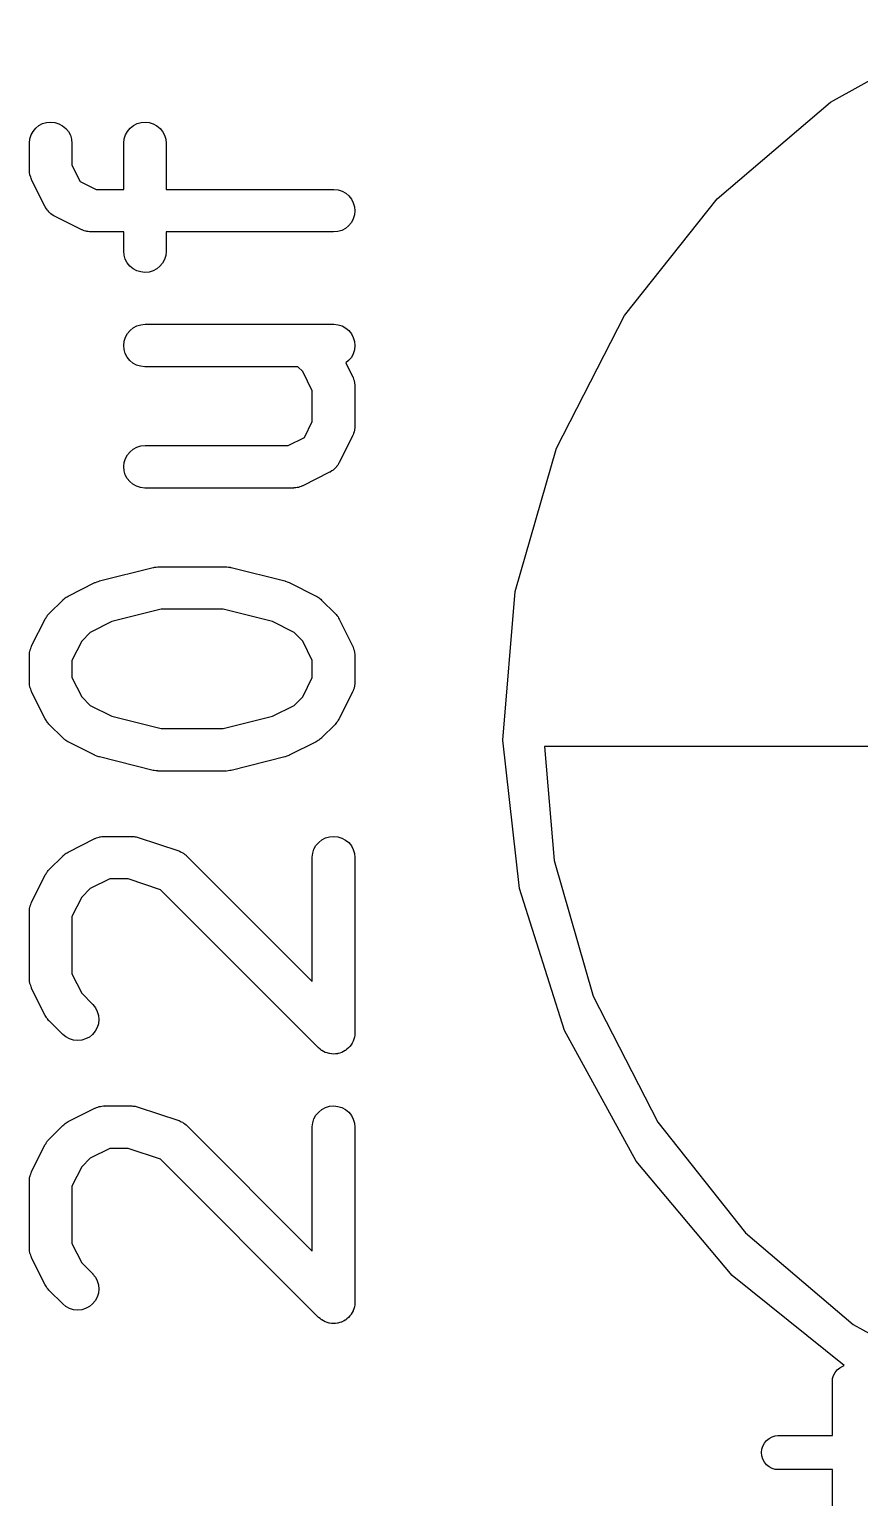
# Model space of a CAD drawing. Extents: x 84.8 to 173.4, y -140 to -47.1.
# Drawn here: x 138.38 to 141.31, y -79.95 to -74.76 of the extents above; entities that cross this region are included whole.
import ezdxf

# ---------------------------------------------------------------- set-up
doc = ezdxf.new("R2010")
doc.units = 0
doc.header["$MEASUREMENT"] = 0
doc.layers.add('BLACK', color=7, linetype='CONTINUOUS')

msp = doc.modelspace()

# ---------------------------------------------------------------- linework, layer by layer
at = {"layer": 'BLACK', "linetype": 'CONTINUOUS'}
for p, q in [((141.207, -75.0149), (141.667, -74.7578)), ((140.806, -75.3564), (141.207, -75.0149)), ((138.381, -75.131), (138.388, -75.1182)), ((138.388, -75.1182), (138.398, -75.107)), ((138.398, -75.107), (138.409, -75.0978)), ((138.409, -75.0978), (138.422, -75.091)), ((138.422, -75.091), (138.436, -75.0869)), ((138.436, -75.0869), (138.451, -75.0856)), ((138.451, -75.0856), (138.465, -75.0871)), ((138.465, -75.0871), (138.479, -75.0914)), ((138.479, -75.0914), (138.492, -75.0984)), ((138.492, -75.0984), (138.504, -75.1077)), ((138.504, -75.1077), (138.513, -75.1191)), ((138.513, -75.1191), (138.52, -75.132)), ((138.715, -75.131), (138.722, -75.1182)), ((138.722, -75.1182), (138.731, -75.107)), ((138.731, -75.107), (138.743, -75.0978)), ((138.743, -75.0978), (138.756, -75.091)), ((138.756, -75.091), (138.77, -75.0869)), ((138.77, -75.0869), (138.784, -75.0856)), ((138.784, -75.0856), (138.799, -75.0871)), ((138.799, -75.0871), (138.813, -75.0914)), ((138.813, -75.0914), (138.826, -75.0984)), ((138.826, -75.0984), (138.837, -75.1077)), ((138.837, -75.1077), (138.846, -75.1191)), ((138.846, -75.1191), (138.853, -75.132)), ((138.375, -75.1595), (138.377, -75.145)), ((138.375, -75.1606), (138.375, -75.1595)), ((138.375, -75.2558), (138.375, -75.1606)), ((138.377, -75.145), (138.381, -75.131)), ((138.52, -75.132), (138.524, -75.146)), ((138.524, -75.146), (138.525, -75.1606)), ((138.525, -75.1606), (138.525, -75.2381)), ((138.709, -75.1595), (138.71, -75.145)), ((138.709, -75.1606), (138.709, -75.1595)), ((138.709, -75.3237), (138.709, -75.1606)), ((138.71, -75.145), (138.715, -75.131)), ((138.853, -75.132), (138.857, -75.146)), ((138.857, -75.146), (138.859, -75.1606)), ((138.859, -75.1606), (138.859, -75.3237)), ((138.376, -75.258), (138.375, -75.2558)), ((138.376, -75.2602), (138.376, -75.258)), ((138.376, -75.2653), (138.376, -75.2602)), ((138.377, -75.2704), (138.376, -75.2653)), ((138.377, -75.2725), (138.377, -75.2704)), ((138.378, -75.2747), (138.377, -75.2725)), ((138.38, -75.2795), (138.378, -75.2747)), ((138.525, -75.2381), (138.554, -75.2951)), ((138.381, -75.2844), (138.38, -75.2795)), ((138.382, -75.2863), (138.381, -75.2844)), ((138.383, -75.2884), (138.382, -75.2863)), ((138.383, -75.2894), (138.383, -75.2884)), ((138.431, -75.3846), (138.383, -75.2894)), ((138.554, -75.2951), (138.611, -75.3237)), ((138.611, -75.3237), (138.709, -75.3237)), ((138.859, -75.3237), (139.45, -75.3237)), ((139.45, -75.3237), (139.451, -75.3237)), ((139.451, -75.3237), (139.466, -75.3253)), ((139.466, -75.3253), (139.48, -75.3297)), ((139.48, -75.3297), (139.493, -75.3368)), ((139.493, -75.3368), (139.504, -75.3462)), ((139.504, -75.3462), (139.513, -75.3576)), ((139.513, -75.3576), (139.52, -75.3706)), ((139.52, -75.3706), (139.524, -75.3846)), ((140.478, -75.7694), (140.806, -75.3564)), ((138.432, -75.386), (138.431, -75.3846)), ((138.432, -75.3874), (138.432, -75.386)), ((138.436, -75.3921), (138.432, -75.3874)), ((138.439, -75.397), (138.436, -75.3921)), ((138.44, -75.3982), (138.439, -75.397)), ((138.441, -75.3995), (138.44, -75.3982)), ((138.445, -75.4035), (138.441, -75.3995)), ((138.449, -75.4076), (138.445, -75.4035)), ((138.45, -75.4086), (138.449, -75.4076)), ((138.451, -75.4097), (138.45, -75.4086)), ((138.456, -75.4128), (138.451, -75.4097)), ((138.461, -75.4161), (138.456, -75.4128)), ((138.462, -75.4168), (138.461, -75.4161)), ((138.464, -75.4177), (138.462, -75.4168)), ((138.464, -75.4181), (138.464, -75.4177)), ((138.56, -75.4657), (138.464, -75.4181)), ((139.52, -75.4277), (139.513, -75.4406)), ((139.524, -75.4137), (139.52, -75.4277)), ((139.524, -75.3846), (139.525, -75.3992)), ((139.525, -75.3992), (139.524, -75.4137)), ((138.562, -75.4665), (138.56, -75.4657)), ((138.564, -75.4676), (138.562, -75.4665)), ((138.569, -75.4691), (138.564, -75.4676)), ((138.573, -75.471), (138.569, -75.4691)), ((138.576, -75.4714), (138.573, -75.471)), ((138.578, -75.472), (138.576, -75.4714)), ((138.583, -75.4726), (138.578, -75.472)), ((138.588, -75.4735), (138.583, -75.4726)), ((138.59, -75.4734), (138.588, -75.4735)), ((138.592, -75.4737), (138.59, -75.4734)), ((138.593, -75.4737), (138.592, -75.4737)), ((138.709, -75.4737), (138.593, -75.4737)), ((138.709, -75.5415), (138.709, -75.4737)), ((139.45, -75.4737), (138.859, -75.4737)), ((138.859, -75.4737), (138.859, -75.5415)), ((139.465, -75.4722), (139.45, -75.4737)), ((139.479, -75.468), (139.465, -75.4722)), ((139.492, -75.4611), (139.479, -75.468)), ((139.503, -75.4519), (139.492, -75.4611)), ((139.513, -75.4406), (139.503, -75.4519)), ((138.71, -75.5561), (138.709, -75.5415)), ((138.714, -75.5701), (138.71, -75.5561)), ((138.721, -75.583), (138.714, -75.5701)), ((138.73, -75.5944), (138.721, -75.583)), ((138.846, -75.5839), (138.836, -75.5951)), ((138.853, -75.5711), (138.846, -75.5839)), ((138.857, -75.5571), (138.853, -75.5711)), ((138.859, -75.5426), (138.857, -75.5571)), ((138.859, -75.5415), (138.859, -75.5426)), ((138.742, -75.6037), (138.73, -75.5944)), ((138.755, -75.6107), (138.742, -75.6037)), ((138.769, -75.615), (138.755, -75.6107)), ((138.783, -75.6165), (138.769, -75.615)), ((138.798, -75.6152), (138.783, -75.6165)), ((138.812, -75.6111), (138.798, -75.6152)), ((138.825, -75.6043), (138.812, -75.6111)), ((138.836, -75.5951), (138.825, -75.6043)), ((140.238, -76.2381), (140.478, -75.7694)), ((138.71, -75.8598), (138.715, -75.8458)), ((138.715, -75.8458), (138.722, -75.8329)), ((138.722, -75.8329), (138.731, -75.8216)), ((138.731, -75.8216), (138.742, -75.8124)), ((138.742, -75.8124), (138.755, -75.8055)), ((138.755, -75.8055), (138.769, -75.8013)), ((138.769, -75.8013), (138.784, -75.7999)), ((138.784, -75.7999), (139.45, -75.7999)), ((139.45, -75.7999), (139.451, -75.7999)), ((139.451, -75.7999), (139.466, -75.8015)), ((139.466, -75.8015), (139.48, -75.8059)), ((139.48, -75.8059), (139.493, -75.813)), ((139.493, -75.813), (139.504, -75.8224)), ((139.504, -75.8224), (139.513, -75.8338)), ((139.513, -75.8338), (139.52, -75.8468)), ((139.52, -75.8468), (139.524, -75.8608)), ((138.709, -75.8743), (138.71, -75.8598)), ((138.71, -75.8889), (138.709, -75.8743)), ((138.714, -75.903), (138.71, -75.8889)), ((139.524, -75.8899), (139.52, -75.9039)), ((139.524, -75.8608), (139.525, -75.8754)), ((139.525, -75.8754), (139.524, -75.8899)), ((138.721, -75.9159), (138.714, -75.903)), ((138.73, -75.9273), (138.721, -75.9159)), ((138.741, -75.9367), (138.73, -75.9273)), ((138.754, -75.9438), (138.741, -75.9367)), ((138.768, -75.9482), (138.754, -75.9438)), ((138.783, -75.9498), (138.768, -75.9482)), ((138.784, -75.9499), (138.783, -75.9498)), ((139.324, -75.9499), (138.784, -75.9499)), ((139.341, -75.9669), (139.324, -75.9499)), ((139.503, -75.9281), (139.493, -75.9361)), ((139.493, -75.9361), (139.517, -75.9842)), ((139.513, -75.9168), (139.503, -75.9281)), ((139.52, -75.9039), (139.513, -75.9168)), ((139.375, -76.0354), (139.341, -75.9669)), ((139.517, -75.9842), (139.518, -75.9851)), ((139.518, -75.9851), (139.519, -75.9872)), ((139.519, -75.9872), (139.52, -75.9891)), ((139.52, -75.9891), (139.521, -75.994)), ((139.521, -75.994), (139.523, -75.9989)), ((139.523, -75.9989), (139.523, -76.001)), ((139.523, -76.001), (139.524, -76.0031)), ((139.524, -76.0031), (139.524, -76.0083)), ((139.375, -76.1429), (139.375, -76.0354)), ((139.524, -76.0083), (139.525, -76.0133)), ((139.525, -76.0133), (139.525, -76.0155)), ((139.525, -76.0155), (139.525, -76.0177)), ((139.525, -76.0177), (139.525, -76.1606)), ((139.347, -76.1999), (139.375, -76.1429)), ((139.29, -76.2284), (139.347, -76.1999)), ((139.517, -76.1941), (139.47, -76.2893)), ((139.518, -76.1921), (139.517, -76.1941)), ((139.519, -76.1901), (139.518, -76.1921)), ((139.521, -76.1852), (139.519, -76.1901)), ((139.523, -76.1804), (139.521, -76.1852)), ((139.524, -76.1762), (139.523, -76.1783)), ((139.523, -76.1783), (139.523, -76.1804)), ((139.525, -76.166), (139.524, -76.1711)), ((139.524, -76.1711), (139.524, -76.1762)), ((139.525, -76.1606), (139.525, -76.1616)), ((139.525, -76.1616), (139.525, -76.1638)), ((139.525, -76.1638), (139.525, -76.166)), ((138.715, -76.2744), (138.722, -76.2615)), ((138.722, -76.2615), (138.731, -76.2502)), ((138.731, -76.2502), (138.742, -76.241)), ((138.742, -76.241), (138.755, -76.2341)), ((138.755, -76.2341), (138.769, -76.2299)), ((138.769, -76.2299), (138.784, -76.2284)), ((138.784, -76.2284), (139.29, -76.2284)), ((140.092, -76.7446), (140.238, -76.2381)), ((138.709, -76.3029), (138.71, -76.2883)), ((138.71, -76.3175), (138.709, -76.3029)), ((138.71, -76.2883), (138.715, -76.2744)), ((139.449, -76.3151), (139.444, -76.3181)), ((139.45, -76.314), (139.449, -76.3151)), ((139.451, -76.3131), (139.45, -76.314)), ((139.455, -76.309), (139.451, -76.3131)), ((139.459, -76.305), (139.455, -76.309)), ((139.46, -76.3037), (139.459, -76.305)), ((139.461, -76.3026), (139.46, -76.3037)), ((139.465, -76.2978), (139.461, -76.3026)), ((139.468, -76.2931), (139.465, -76.2978)), ((139.469, -76.2903), (139.468, -76.2916)), ((139.468, -76.2916), (139.468, -76.2931)), ((139.47, -76.2893), (139.469, -76.2903)), ((138.714, -76.3315), (138.71, -76.3175)), ((138.721, -76.3445), (138.714, -76.3315)), ((138.73, -76.3559), (138.721, -76.3445)), ((138.741, -76.3653), (138.73, -76.3559)), ((138.754, -76.3724), (138.741, -76.3653)), ((139.436, -76.3229), (139.341, -76.3705)), ((139.438, -76.322), (139.436, -76.3229)), ((139.439, -76.3214), (139.438, -76.322)), ((139.444, -76.3181), (139.439, -76.3214)), ((138.768, -76.3768), (138.754, -76.3724)), ((138.783, -76.3784), (138.768, -76.3768)), ((138.784, -76.3784), (138.783, -76.3784)), ((139.308, -76.3784), (138.784, -76.3784)), ((139.31, -76.3782), (139.308, -76.3784)), ((139.312, -76.3783), (139.31, -76.3782)), ((139.317, -76.3775), (139.312, -76.3783)), ((139.322, -76.377), (139.317, -76.3775)), ((139.324, -76.3764), (139.322, -76.377)), ((139.326, -76.376), (139.324, -76.3764)), ((139.331, -76.3743), (139.326, -76.376)), ((139.336, -76.3728), (139.331, -76.3743)), ((139.338, -76.3717), (139.336, -76.3728)), ((139.34, -76.371), (139.338, -76.3717)), ((139.341, -76.3705), (139.34, -76.371)), ((138.623, -76.7069), (138.813, -76.6592)), ((138.813, -76.6592), (138.814, -76.659)), ((138.814, -76.659), (138.815, -76.6588)), ((138.815, -76.6588), (138.817, -76.6584)), ((138.817, -76.6584), (138.823, -76.6578)), ((138.823, -76.6578), (138.829, -76.657)), ((138.829, -76.657), (138.83, -76.6571)), ((138.83, -76.6571), (138.831, -76.657)), ((138.831, -76.657), (139.069, -76.657)), ((139.069, -76.657), (139.07, -76.657)), ((139.07, -76.657), (139.072, -76.6572)), ((139.072, -76.6572), (139.073, -76.6571)), ((139.073, -76.6571), (139.079, -76.658)), ((139.079, -76.658), (139.085, -76.6586)), ((139.085, -76.6586), (139.086, -76.659)), ((139.086, -76.659), (139.088, -76.6592)), ((139.088, -76.6592), (139.278, -76.7069)), ((138.512, -76.7602), (138.607, -76.7125)), ((138.607, -76.7125), (138.608, -76.7121)), ((138.608, -76.7121), (138.609, -76.712)), ((138.609, -76.7118), (138.615, -76.7094)), ((138.609, -76.712), (138.609, -76.7118)), ((138.615, -76.7094), (138.622, -76.707)), ((138.622, -76.707), (138.623, -76.7069)), ((138.622, -76.707), (138.622, -76.707)), ((139.278, -76.7069), (139.279, -76.7071)), ((139.279, -76.7071), (139.279, -76.7072)), ((139.279, -76.7072), (139.28, -76.7073)), ((139.28, -76.7073), (139.286, -76.7098)), ((139.286, -76.7098), (139.293, -76.7122)), ((139.293, -76.7122), (139.293, -76.7124)), ((139.293, -76.7124), (139.293, -76.7125)), ((139.293, -76.7125), (139.389, -76.7602)), ((138.445, -76.8218), (138.493, -76.7742)), ((138.493, -76.7735), (138.497, -76.7708)), ((138.493, -76.7742), (138.493, -76.7735)), ((138.497, -76.7708), (138.5, -76.7679)), ((138.5, -76.7679), (138.502, -76.7663)), ((138.502, -76.7663), (138.505, -76.7643)), ((138.505, -76.7643), (138.509, -76.7624)), ((138.509, -76.7624), (138.512, -76.7602)), ((139.389, -76.7602), (139.39, -76.7606)), ((139.39, -76.7606), (139.393, -76.7629)), ((139.393, -76.7629), (139.397, -76.7649)), ((139.397, -76.7649), (139.399, -76.7669)), ((139.399, -76.7669), (139.402, -76.7686)), ((139.402, -76.7686), (139.405, -76.7715)), ((139.405, -76.7715), (139.408, -76.7742)), ((139.408, -76.7742), (139.456, -76.8218)), ((140.048, -77.2697), (140.092, -76.7446)), ((138.434, -76.8368), (138.436, -76.8331)), ((138.436, -76.8331), (138.438, -76.8307)), ((138.438, -76.8307), (138.439, -76.8281)), ((138.439, -76.8281), (138.442, -76.8251)), ((138.442, -76.8251), (138.445, -76.8218)), ((138.841, -76.807), (138.667, -76.8504)), ((139.06, -76.807), (138.841, -76.807)), ((139.234, -76.8504), (139.06, -76.807)), ((139.456, -76.8218), (139.457, -76.8226)), ((139.457, -76.8226), (139.459, -76.8259)), ((139.459, -76.8259), (139.462, -76.8289)), ((139.462, -76.8289), (139.464, -76.8316)), ((139.464, -76.8316), (139.466, -76.834)), ((139.466, -76.834), (139.468, -76.8377)), ((138.383, -76.9366), (138.431, -76.8413)), ((138.431, -76.8404), (138.434, -76.8368)), ((138.431, -76.8413), (138.431, -76.8404)), ((138.667, -76.8504), (138.59, -76.8889)), ((139.311, -76.8889), (139.234, -76.8504)), ((139.468, -76.8377), (139.47, -76.8413)), ((139.47, -76.8413), (139.517, -76.9366)), ((138.383, -76.9386), (138.383, -76.9366)), ((138.56, -76.9193), (138.525, -76.9878)), ((138.59, -76.8889), (138.56, -76.9193)), ((139.341, -76.9193), (139.311, -76.8889)), ((139.375, -76.9878), (139.341, -76.9193)), ((139.517, -76.9366), (139.518, -76.9375)), ((139.518, -76.9375), (139.519, -76.9396)), ((138.375, -76.969), (138.376, -76.9669)), ((138.375, -76.9701), (138.375, -76.969)), ((138.375, -77.0653), (138.375, -76.9701)), ((138.376, -76.9596), (138.377, -76.9545)), ((138.376, -76.9646), (138.376, -76.9596)), ((138.376, -76.9669), (138.376, -76.9646)), ((138.377, -76.9545), (138.378, -76.9524)), ((138.378, -76.9502), (138.38, -76.9454)), ((138.378, -76.9524), (138.378, -76.9502)), ((138.38, -76.9454), (138.381, -76.9405)), ((138.381, -76.9405), (138.383, -76.9386)), ((138.525, -76.9878), (138.525, -77.0476)), ((139.375, -77.0476), (139.375, -76.9878)), ((139.519, -76.9396), (139.52, -76.9415)), ((139.52, -76.9415), (139.521, -76.9464)), ((139.521, -76.9464), (139.523, -76.9512)), ((139.523, -76.9512), (139.523, -76.9534)), ((139.523, -76.9534), (139.524, -76.9555)), ((139.524, -76.9555), (139.524, -76.9606)), ((139.524, -76.9606), (139.525, -76.9657)), ((139.525, -76.9657), (139.525, -76.9679)), ((139.525, -76.9679), (139.525, -76.9701)), ((139.525, -76.9701), (139.525, -77.0653)), ((138.376, -77.0675), (138.375, -77.0653)), ((138.376, -77.0697), (138.376, -77.0675)), ((138.376, -77.0748), (138.376, -77.0697)), ((138.377, -77.0799), (138.376, -77.0748)), ((138.377, -77.082), (138.377, -77.0799)), ((138.378, -77.0842), (138.377, -77.082)), ((138.38, -77.089), (138.378, -77.0842)), ((138.381, -77.0939), (138.38, -77.089)), ((138.525, -77.0476), (138.56, -77.1161)), ((139.341, -77.1161), (139.375, -77.0476)), ((139.521, -77.09), (139.519, -77.0949)), ((139.523, -77.0852), (139.521, -77.09)), ((139.524, -77.0809), (139.523, -77.083)), ((139.523, -77.083), (139.523, -77.0852)), ((139.525, -77.0708), (139.524, -77.0758)), ((139.524, -77.0758), (139.524, -77.0809)), ((139.525, -77.0653), (139.525, -77.0664)), ((139.525, -77.0664), (139.525, -77.0686)), ((139.525, -77.0686), (139.525, -77.0708)), ((138.382, -77.0959), (138.381, -77.0939)), ((138.383, -77.0979), (138.382, -77.0959)), ((138.383, -77.0989), (138.383, -77.0979)), ((138.431, -77.1941), (138.383, -77.0989)), ((138.56, -77.1161), (138.59, -77.1466)), ((139.311, -77.1466), (139.341, -77.1161)), ((139.517, -77.0989), (139.47, -77.1941)), ((139.518, -77.0968), (139.517, -77.0989)), ((139.519, -77.0949), (139.518, -77.0968)), ((138.433, -77.1977), (138.431, -77.1941)), ((138.59, -77.1466), (138.667, -77.185)), ((138.667, -77.185), (138.841, -77.2284)), ((139.06, -77.2284), (139.234, -77.185)), ((139.234, -77.185), (139.311, -77.1466)), ((139.469, -77.195), (139.467, -77.1986)), ((139.47, -77.1941), (139.469, -77.195)), ((138.435, -77.2014), (138.433, -77.1977)), ((138.437, -77.2039), (138.435, -77.2014)), ((138.439, -77.2065), (138.437, -77.2039)), ((138.442, -77.2096), (138.439, -77.2065)), ((138.444, -77.2129), (138.442, -77.2096)), ((138.445, -77.2136), (138.444, -77.2129)), ((138.493, -77.2612), (138.445, -77.2136)), ((138.841, -77.2284), (139.06, -77.2284)), ((139.456, -77.2136), (139.408, -77.2612)), ((139.458, -77.2103), (139.456, -77.2136)), ((139.461, -77.2073), (139.458, -77.2103)), ((139.463, -77.2047), (139.461, -77.2073)), ((139.465, -77.2023), (139.463, -77.2047)), ((139.467, -77.1986), (139.465, -77.2023)), ((138.496, -77.2639), (138.493, -77.2612)), ((138.499, -77.2668), (138.496, -77.2639)), ((138.501, -77.2685), (138.499, -77.2668)), ((138.504, -77.2705), (138.501, -77.2685)), ((138.508, -77.2725), (138.504, -77.2705)), ((138.511, -77.2748), (138.508, -77.2725)), ((138.512, -77.2753), (138.511, -77.2748)), ((138.607, -77.3229), (138.512, -77.2753)), ((139.389, -77.2753), (139.293, -77.3229)), ((139.392, -77.273), (139.389, -77.2753)), ((139.396, -77.2711), (139.392, -77.273)), ((139.398, -77.2691), (139.396, -77.2711)), ((139.401, -77.2675), (139.398, -77.2691)), ((139.404, -77.2646), (139.401, -77.2675)), ((139.407, -77.262), (139.404, -77.2646)), ((139.408, -77.2612), (139.407, -77.262)), ((140.107, -77.7934), (140.048, -77.2697)), ((141.711, -77.292), (140.196, -77.292)), ((140.196, -77.292), (140.23, -77.6941)), ((138.608, -77.323), (138.607, -77.3229)), ((138.608, -77.3232), (138.608, -77.323)), ((138.614, -77.3256), (138.608, -77.3232)), ((138.621, -77.3281), (138.614, -77.3256)), ((138.621, -77.3282), (138.621, -77.3281)), ((138.622, -77.3283), (138.621, -77.3282)), ((138.623, -77.3286), (138.622, -77.3283)), ((138.813, -77.3762), (138.623, -77.3286)), ((139.278, -77.3286), (139.088, -77.3762)), ((139.279, -77.3284), (139.278, -77.3285)), ((139.278, -77.3285), (139.278, -77.3286)), ((139.285, -77.326), (139.279, -77.3284)), ((139.292, -77.3237), (139.285, -77.326)), ((139.293, -77.3234), (139.292, -77.3235)), ((139.292, -77.3235), (139.292, -77.3237)), ((139.293, -77.3229), (139.293, -77.3234)), ((138.814, -77.3764), (138.813, -77.3762)), ((138.816, -77.3768), (138.814, -77.3764)), ((138.822, -77.3775), (138.816, -77.3768)), ((138.828, -77.3783), (138.822, -77.3775)), ((138.829, -77.3783), (138.828, -77.3783)), ((138.83, -77.3784), (138.829, -77.3783)), ((138.831, -77.3784), (138.83, -77.3784)), ((139.069, -77.3784), (138.831, -77.3784)), ((139.071, -77.3783), (139.069, -77.3784)), ((139.072, -77.3784), (139.071, -77.3783)), ((139.078, -77.3776), (139.072, -77.3784)), ((139.084, -77.377), (139.078, -77.3776)), ((139.085, -77.3766), (139.084, -77.377)), ((139.087, -77.3764), (139.085, -77.3766)), ((139.088, -77.3762), (139.087, -77.3764)), ((138.617, -77.6136), (138.622, -77.6118)), ((138.622, -77.6118), (138.624, -77.6114)), ((138.624, -77.6114), (138.626, -77.6108)), ((138.626, -77.6108), (138.631, -77.6103)), ((138.631, -77.6103), (138.636, -77.6095)), ((138.636, -77.6095), (138.639, -77.6096)), ((138.639, -77.6096), (138.641, -77.6094)), ((138.641, -77.6094), (138.736, -77.6094)), ((138.736, -77.6094), (138.737, -77.6094)), ((138.737, -77.6094), (138.741, -77.6099)), ((138.741, -77.6099), (138.746, -77.61)), ((138.746, -77.61), (138.749, -77.6107)), ((138.749, -77.6107), (138.752, -77.611)), ((138.752, -77.611), (138.756, -77.6123)), ((138.756, -77.6123), (138.76, -77.6132)), ((139.422, -77.6148), (139.436, -77.6107)), ((139.436, -77.6107), (139.451, -77.6094)), ((139.451, -77.6094), (139.465, -77.6109)), ((139.465, -77.6109), (139.479, -77.6152)), ((138.512, -77.6649), (138.607, -77.6173)), ((138.607, -77.6173), (138.608, -77.6168)), ((138.608, -77.6168), (138.61, -77.6161)), ((138.61, -77.6161), (138.612, -77.615)), ((138.612, -77.615), (138.617, -77.6136)), ((138.76, -77.6132), (138.903, -77.6608)), ((138.903, -77.6608), (138.904, -77.6612)), ((138.904, -77.6612), (138.906, -77.6621)), ((138.906, -77.6621), (138.908, -77.6628)), ((138.908, -77.6628), (138.912, -77.6652)), ((139.377, -77.6688), (139.381, -77.6548)), ((139.381, -77.6548), (139.388, -77.642)), ((139.388, -77.642), (139.398, -77.6308)), ((139.398, -77.6308), (139.409, -77.6216)), ((139.409, -77.6216), (139.422, -77.6148)), ((139.479, -77.6152), (139.492, -77.6222)), ((139.492, -77.6222), (139.504, -77.6315)), ((139.504, -77.6315), (139.513, -77.6429)), ((139.513, -77.6429), (139.52, -77.6558)), ((139.52, -77.6558), (139.524, -77.6698)), ((138.445, -77.7266), (138.493, -77.679)), ((138.493, -77.6782), (138.497, -77.6756)), ((138.493, -77.679), (138.493, -77.6782)), ((138.497, -77.6756), (138.5, -77.6727)), ((138.5, -77.6727), (138.502, -77.671)), ((138.502, -77.671), (138.505, -77.6691)), ((138.505, -77.6691), (138.509, -77.6672)), ((138.509, -77.6672), (138.512, -77.6649)), ((138.912, -77.6652), (138.917, -77.6673)), ((138.917, -77.6673), (138.919, -77.6686)), ((138.919, -77.6686), (138.921, -77.6697)), ((138.921, -77.6697), (138.925, -77.6729)), ((138.925, -77.6729), (138.929, -77.6759)), ((138.929, -77.6759), (138.93, -77.6776)), ((138.93, -77.6776), (138.932, -77.679)), ((138.932, -77.679), (139.375, -78.1224)), ((139.375, -77.6833), (139.377, -77.6688)), ((139.375, -77.6844), (139.375, -77.6833)), ((139.375, -78.1224), (139.375, -77.6844)), ((139.524, -77.6698), (139.525, -77.6844)), ((139.525, -77.6844), (139.525, -78.3034)), ((140.23, -77.6941), (140.368, -78.1744)), ((138.383, -77.8413), (138.431, -77.7461)), ((138.431, -77.7451), (138.434, -77.7416)), ((138.431, -77.7461), (138.431, -77.7451)), ((138.434, -77.7416), (138.436, -77.7379)), ((138.436, -77.7379), (138.438, -77.7355)), ((138.438, -77.7355), (138.439, -77.7329)), ((138.439, -77.7329), (138.442, -77.7298)), ((138.442, -77.7298), (138.445, -77.7266)), ((138.659, -77.7594), (138.59, -77.7936)), ((138.724, -77.7594), (138.659, -77.7594)), ((138.838, -77.7976), (138.724, -77.7594)), ((138.59, -77.7936), (138.56, -77.824)), ((139.397, -78.3565), (138.838, -77.7976)), ((140.266, -78.2956), (140.107, -77.7934)), ((138.375, -77.8738), (138.376, -77.8716)), ((138.376, -77.8644), (138.377, -77.8593)), ((138.376, -77.8694), (138.376, -77.8644)), ((138.376, -77.8716), (138.376, -77.8694)), ((138.377, -77.8593), (138.378, -77.8572)), ((138.378, -77.855), (138.38, -77.8502)), ((138.378, -77.8572), (138.378, -77.855)), ((138.38, -77.8502), (138.381, -77.8453)), ((138.381, -77.8453), (138.383, -77.8434)), ((138.383, -77.8434), (138.383, -77.8413)), ((138.56, -77.824), (138.525, -77.8926)), ((138.375, -77.8749), (138.375, -77.8738)), ((138.375, -78.113), (138.375, -77.8749)), ((138.525, -77.8926), (138.525, -78.0952)), ((138.376, -78.1151), (138.375, -78.113)), ((138.376, -78.1174), (138.376, -78.1151)), ((138.376, -78.1224), (138.376, -78.1174)), ((138.377, -78.1275), (138.376, -78.1224)), ((138.377, -78.1296), (138.377, -78.1275)), ((138.378, -78.1318), (138.377, -78.1296)), ((138.525, -78.0952), (138.56, -78.1638)), ((138.38, -78.1366), (138.378, -78.1318)), ((138.381, -78.1415), (138.38, -78.1366)), ((138.382, -78.1435), (138.381, -78.1415)), ((138.383, -78.1456), (138.382, -78.1435)), ((138.383, -78.1465), (138.383, -78.1456)), ((138.431, -78.2417), (138.383, -78.1465)), ((138.56, -78.1638), (138.599, -78.2028)), ((140.368, -78.1744), (140.596, -78.6188)), ((138.599, -78.2028), (138.599, -78.2035)), ((138.599, -78.2035), (138.609, -78.215)), ((138.609, -78.215), (138.615, -78.228)), ((138.615, -78.228), (138.619, -78.242)), ((138.433, -78.2453), (138.431, -78.2417)), ((138.435, -78.249), (138.433, -78.2453)), ((138.437, -78.2515), (138.435, -78.249)), ((138.439, -78.2541), (138.437, -78.2515)), ((138.442, -78.2572), (138.439, -78.2541)), ((138.444, -78.2605), (138.442, -78.2572)), ((138.445, -78.2612), (138.444, -78.2605)), ((138.493, -78.3088), (138.445, -78.2612)), ((138.615, -78.2851), (138.608, -78.298)), ((138.619, -78.2711), (138.615, -78.2851)), ((138.619, -78.242), (138.621, -78.2566)), ((138.621, -78.2566), (138.619, -78.2711)), ((138.504, -78.3181), (138.493, -78.3088)), ((138.517, -78.325), (138.504, -78.3181)), ((138.531, -78.3293), (138.517, -78.325)), ((138.545, -78.3308), (138.531, -78.3293)), ((138.56, -78.3294), (138.545, -78.3308)), ((138.574, -78.3252), (138.56, -78.3294)), ((138.587, -78.3184), (138.574, -78.3252)), ((138.598, -78.3092), (138.587, -78.3184)), ((138.608, -78.298), (138.598, -78.3092)), ((139.519, -78.333), (139.516, -78.3394)), ((139.522, -78.326), (139.519, -78.3327)), ((139.519, -78.3327), (139.519, -78.3328)), ((139.519, -78.3328), (139.519, -78.333)), ((139.524, -78.319), (139.522, -78.326)), ((139.525, -78.3118), (139.524, -78.3188)), ((139.524, -78.3188), (139.524, -78.3189)), ((139.524, -78.3189), (139.524, -78.319)), ((139.525, -78.3034), (139.525, -78.3042)), ((139.525, -78.3042), (139.525, -78.3042)), ((139.525, -78.3042), (139.525, -78.3042)), ((139.525, -78.3042), (139.525, -78.3045)), ((139.525, -78.3045), (139.525, -78.3118)), ((140.52, -78.7574), (140.266, -78.2956)), ((139.403, -78.361), (139.397, -78.3565)), ((139.408, -78.3656), (139.403, -78.361)), ((139.409, -78.3657), (139.408, -78.3656)), ((139.409, -78.3658), (139.409, -78.3657)), ((139.415, -78.3691), (139.409, -78.3658)), ((139.421, -78.3726), (139.415, -78.3691)), ((139.422, -78.3727), (139.421, -78.3726)), ((139.421, -78.3726), (139.421, -78.3726)), ((139.428, -78.3747), (139.422, -78.3727)), ((139.435, -78.3769), (139.428, -78.3747)), ((139.436, -78.3769), (139.435, -78.3769)), ((139.435, -78.3769), (139.435, -78.3769)), ((139.443, -78.3777), (139.436, -78.3769)), ((139.45, -78.3784), (139.443, -78.3777)), ((139.457, -78.3777), (139.45, -78.3784)), ((139.45, -78.3784), (139.45, -78.3784)), ((139.45, -78.3784), (139.45, -78.3784)), ((139.464, -78.3771), (139.457, -78.3777)), ((139.465, -78.3771), (139.464, -78.3771)), ((139.472, -78.375), (139.465, -78.377)), ((139.465, -78.377), (139.465, -78.3771)), ((139.478, -78.373), (139.472, -78.375)), ((139.479, -78.3729), (139.478, -78.373)), ((139.485, -78.3695), (139.479, -78.3729)), ((139.479, -78.3729), (139.479, -78.3729)), ((139.491, -78.3662), (139.485, -78.3695)), ((139.492, -78.3661), (139.491, -78.3662)), ((139.497, -78.3615), (139.492, -78.366)), ((139.492, -78.366), (139.492, -78.3661)), ((139.503, -78.357), (139.497, -78.3615)), ((139.508, -78.3514), (139.503, -78.3568)), ((139.503, -78.3568), (139.503, -78.3569)), ((139.503, -78.3569), (139.503, -78.357)), ((139.512, -78.3458), (139.508, -78.3514)), ((139.516, -78.3394), (139.512, -78.3456)), ((139.512, -78.3456), (139.512, -78.3457)), ((139.512, -78.3457), (139.512, -78.3458)), ((138.512, -78.6173), (138.607, -78.5697)), ((138.607, -78.5697), (138.608, -78.5692)), ((138.608, -78.5692), (138.61, -78.5685)), ((138.61, -78.5685), (138.612, -78.5674)), ((138.612, -78.5674), (138.617, -78.5659)), ((138.617, -78.5659), (138.622, -78.5642)), ((138.622, -78.5642), (138.624, -78.5638)), ((138.624, -78.5638), (138.626, -78.5632)), ((138.626, -78.5632), (138.631, -78.5627)), ((138.631, -78.5627), (138.636, -78.5619)), ((138.636, -78.5619), (138.639, -78.562)), ((138.639, -78.562), (138.641, -78.5618)), ((138.641, -78.5618), (138.736, -78.5618)), ((138.736, -78.5618), (138.737, -78.5618)), ((138.737, -78.5618), (138.741, -78.5622)), ((138.741, -78.5622), (138.746, -78.5624)), ((138.746, -78.5624), (138.749, -78.5631)), ((138.749, -78.5631), (138.752, -78.5634)), ((138.752, -78.5634), (138.756, -78.5647)), ((138.756, -78.5647), (138.76, -78.5656)), ((138.76, -78.5656), (138.903, -78.6132)), ((139.381, -78.6072), (139.388, -78.5944)), ((139.388, -78.5944), (139.398, -78.5832)), ((139.398, -78.5832), (139.409, -78.574)), ((139.409, -78.574), (139.422, -78.5672)), ((139.422, -78.5672), (139.436, -78.5631)), ((139.436, -78.5631), (139.451, -78.5618)), ((139.451, -78.5618), (139.465, -78.5633)), ((139.465, -78.5633), (139.479, -78.5676)), ((139.479, -78.5676), (139.492, -78.5746)), ((139.492, -78.5746), (139.504, -78.5839)), ((139.504, -78.5839), (139.513, -78.5953)), ((139.513, -78.5953), (139.52, -78.6082)), ((138.445, -78.679), (138.493, -78.6313)), ((138.493, -78.6306), (138.497, -78.628)), ((138.493, -78.6313), (138.493, -78.6306)), ((138.497, -78.628), (138.5, -78.6251)), ((138.5, -78.6251), (138.502, -78.6234)), ((138.502, -78.6234), (138.505, -78.6215)), ((138.505, -78.6215), (138.509, -78.6195)), ((138.509, -78.6195), (138.512, -78.6173)), ((138.903, -78.6132), (138.904, -78.6136)), ((138.904, -78.6136), (138.906, -78.6145)), ((138.906, -78.6145), (138.908, -78.6151)), ((138.908, -78.6151), (138.912, -78.6176)), ((138.912, -78.6176), (138.917, -78.6197)), ((138.917, -78.6197), (138.919, -78.621)), ((138.919, -78.621), (138.921, -78.6221)), ((138.921, -78.6221), (138.925, -78.6253)), ((138.925, -78.6253), (138.929, -78.6283)), ((138.929, -78.6283), (138.93, -78.6299)), ((138.93, -78.6299), (138.932, -78.6313)), ((138.932, -78.6313), (139.375, -79.0747)), ((139.375, -78.6357), (139.377, -78.6212)), ((139.375, -78.6368), (139.375, -78.6357)), ((139.375, -79.0747), (139.375, -78.6368)), ((139.377, -78.6212), (139.381, -78.6072)), ((139.52, -78.6082), (139.524, -78.6222)), ((139.524, -78.6222), (139.525, -78.6368)), ((139.525, -78.6368), (139.525, -79.2558)), ((140.596, -78.6188), (140.906, -79.0103)), ((138.383, -78.7937), (138.431, -78.6985)), ((138.431, -78.6975), (138.434, -78.694)), ((138.431, -78.6985), (138.431, -78.6975)), ((138.434, -78.694), (138.436, -78.6903)), ((138.436, -78.6903), (138.438, -78.6879)), ((138.438, -78.6879), (138.439, -78.6852)), ((138.439, -78.6852), (138.442, -78.6822)), ((138.442, -78.6822), (138.445, -78.679)), ((138.59, -78.746), (138.56, -78.7764)), ((138.659, -78.7118), (138.59, -78.746)), ((138.724, -78.7118), (138.659, -78.7118)), ((138.838, -78.7499), (138.724, -78.7118)), ((139.397, -79.3088), (138.838, -78.7499)), ((138.378, -78.8074), (138.38, -78.8026)), ((138.38, -78.8026), (138.381, -78.7977)), ((138.381, -78.7977), (138.383, -78.7958)), ((138.383, -78.7958), (138.383, -78.7937)), ((138.56, -78.7764), (138.525, -78.8449)), ((140.859, -79.1611), (140.52, -78.7574)), ((138.375, -78.8262), (138.376, -78.824)), ((138.375, -78.8272), (138.375, -78.8262)), ((138.375, -79.0653), (138.375, -78.8272)), ((138.376, -78.8167), (138.377, -78.8116)), ((138.376, -78.8218), (138.376, -78.8167)), ((138.376, -78.824), (138.376, -78.8218)), ((138.377, -78.8116), (138.378, -78.8095)), ((138.378, -78.8095), (138.378, -78.8074)), ((138.525, -78.8449), (138.525, -79.0476)), ((140.906, -79.0103), (141.287, -79.3341)), ((138.525, -79.0476), (138.56, -79.1161)), ((138.376, -79.0675), (138.375, -79.0653)), ((138.376, -79.0697), (138.376, -79.0675)), ((138.376, -79.0748), (138.376, -79.0697)), ((138.377, -79.0799), (138.376, -79.0748)), ((138.377, -79.082), (138.377, -79.0799)), ((138.378, -79.0842), (138.377, -79.082)), ((138.38, -79.089), (138.378, -79.0842)), ((138.381, -79.0939), (138.38, -79.089)), ((138.382, -79.0959), (138.381, -79.0939)), ((138.383, -79.0979), (138.382, -79.0959)), ((138.383, -79.0989), (138.383, -79.0979)), ((138.431, -79.1941), (138.383, -79.0989)), ((138.56, -79.1161), (138.599, -79.1552)), ((138.599, -79.1552), (138.599, -79.1559)), ((138.599, -79.1559), (138.609, -79.1673)), ((138.609, -79.1673), (138.615, -79.1803)), ((141.255, -79.4795), (140.859, -79.1611)), ((138.433, -79.1977), (138.431, -79.1941)), ((138.435, -79.2014), (138.433, -79.1977)), ((138.437, -79.2039), (138.435, -79.2014)), ((138.439, -79.2065), (138.437, -79.2039)), ((138.442, -79.2096), (138.439, -79.2065)), ((138.444, -79.2129), (138.442, -79.2096)), ((138.445, -79.2136), (138.444, -79.2129)), ((138.493, -79.2612), (138.445, -79.2136)), ((138.615, -79.1803), (138.619, -79.1944)), ((138.619, -79.1944), (138.621, -79.209)), ((138.621, -79.209), (138.619, -79.2235)), ((138.504, -79.2705), (138.493, -79.2612)), ((138.517, -79.2774), (138.504, -79.2705)), ((138.587, -79.2708), (138.574, -79.2776)), ((138.598, -79.2616), (138.587, -79.2708)), ((138.608, -79.2503), (138.598, -79.2616)), ((138.615, -79.2375), (138.608, -79.2503)), ((138.619, -79.2235), (138.615, -79.2375)), ((139.524, -79.2714), (139.522, -79.2782)), ((139.525, -79.264), (139.524, -79.2711)), ((139.524, -79.2711), (139.524, -79.2713)), ((139.524, -79.2713), (139.524, -79.2714)), ((139.525, -79.2558), (139.525, -79.2566)), ((139.525, -79.2566), (139.525, -79.2566)), ((139.525, -79.2566), (139.525, -79.2566)), ((139.525, -79.2566), (139.525, -79.2569)), ((139.525, -79.2569), (139.525, -79.264)), ((138.531, -79.2817), (138.517, -79.2774)), ((138.545, -79.2832), (138.531, -79.2817)), ((138.56, -79.2818), (138.545, -79.2832)), ((138.574, -79.2776), (138.56, -79.2818)), ((139.403, -79.3134), (139.397, -79.3088)), ((139.408, -79.318), (139.403, -79.3134)), ((139.409, -79.318), (139.408, -79.318)), ((139.409, -79.3181), (139.409, -79.318)), ((139.415, -79.3215), (139.409, -79.3181)), ((139.421, -79.3249), (139.415, -79.3215)), ((139.485, -79.3218), (139.479, -79.3252)), ((139.491, -79.3186), (139.485, -79.3218)), ((139.492, -79.3185), (139.491, -79.3186)), ((139.497, -79.3138), (139.492, -79.3184)), ((139.492, -79.3184), (139.492, -79.3185)), ((139.503, -79.3094), (139.497, -79.3138)), ((139.508, -79.3037), (139.503, -79.3092)), ((139.503, -79.3092), (139.503, -79.3093)), ((139.503, -79.3093), (139.503, -79.3094)), ((139.512, -79.2982), (139.508, -79.3037)), ((139.516, -79.2916), (139.512, -79.298)), ((139.512, -79.298), (139.512, -79.2981)), ((139.512, -79.2981), (139.512, -79.2982)), ((139.519, -79.2854), (139.516, -79.2916)), ((139.522, -79.2782), (139.519, -79.2851)), ((139.519, -79.2851), (139.519, -79.2852)), ((139.519, -79.2852), (139.519, -79.2854)), ((139.421, -79.325), (139.421, -79.3249)), ((139.422, -79.325), (139.421, -79.325)), ((139.428, -79.3271), (139.422, -79.325)), ((139.435, -79.3293), (139.428, -79.3271)), ((139.436, -79.3293), (139.435, -79.3293)), ((139.435, -79.3293), (139.435, -79.3293)), ((139.443, -79.3301), (139.436, -79.3293)), ((139.45, -79.3308), (139.443, -79.3301)), ((139.457, -79.3301), (139.45, -79.3308)), ((139.45, -79.3308), (139.45, -79.3308)), ((139.45, -79.3308), (139.45, -79.3308)), ((139.464, -79.3295), (139.457, -79.3301)), ((139.465, -79.3294), (139.464, -79.3295)), ((139.472, -79.3274), (139.465, -79.3294)), ((139.465, -79.3294), (139.465, -79.3294)), ((139.478, -79.3253), (139.472, -79.3274)), ((139.479, -79.3253), (139.478, -79.3253)), ((139.479, -79.3252), (139.479, -79.3253)), ((141.287, -79.3341), (141.723, -79.5779)), ((141.25, -79.4811), (141.255, -79.4795)), ((141.213, -79.5338), (141.214, -79.525)), ((141.214, -79.525), (141.217, -79.5137)), ((141.217, -79.5137), (141.223, -79.5033)), ((141.223, -79.5033), (141.23, -79.4941)), ((141.23, -79.4941), (141.24, -79.4866)), ((141.24, -79.4866), (141.25, -79.4811)), ((141.213, -79.7268), (141.213, -79.5338)), ((140.98, -79.7441), (140.99, -79.7366)), ((140.99, -79.7366), (141, -79.7311)), ((141, -79.7311), (141.011, -79.7276)), ((141.011, -79.7276), (141.02, -79.7268)), ((141.02, -79.7268), (141.213, -79.7268)), ((140.963, -79.7868), (140.964, -79.775)), ((140.964, -79.7985), (140.963, -79.7868)), ((140.964, -79.775), (140.967, -79.7637)), ((140.967, -79.7637), (140.973, -79.7533)), ((140.973, -79.7533), (140.98, -79.7441)), ((140.967, -79.8098), (140.964, -79.7985)), ((140.973, -79.8203), (140.967, -79.8098)), ((140.98, -79.8294), (140.973, -79.8203)), ((140.99, -79.8369), (140.98, -79.8294)), ((141, -79.8425), (140.99, -79.8369)), ((141.011, -79.8459), (141, -79.8425)), ((141.02, -79.8468), (141.011, -79.8459)), ((141.213, -79.8468), (141.02, -79.8468)), ((141.213, -80.0397), (141.213, -79.8468))]:
    msp.add_line(p, q, dxfattribs=at)

doc.saveas('drawing.dxf')
